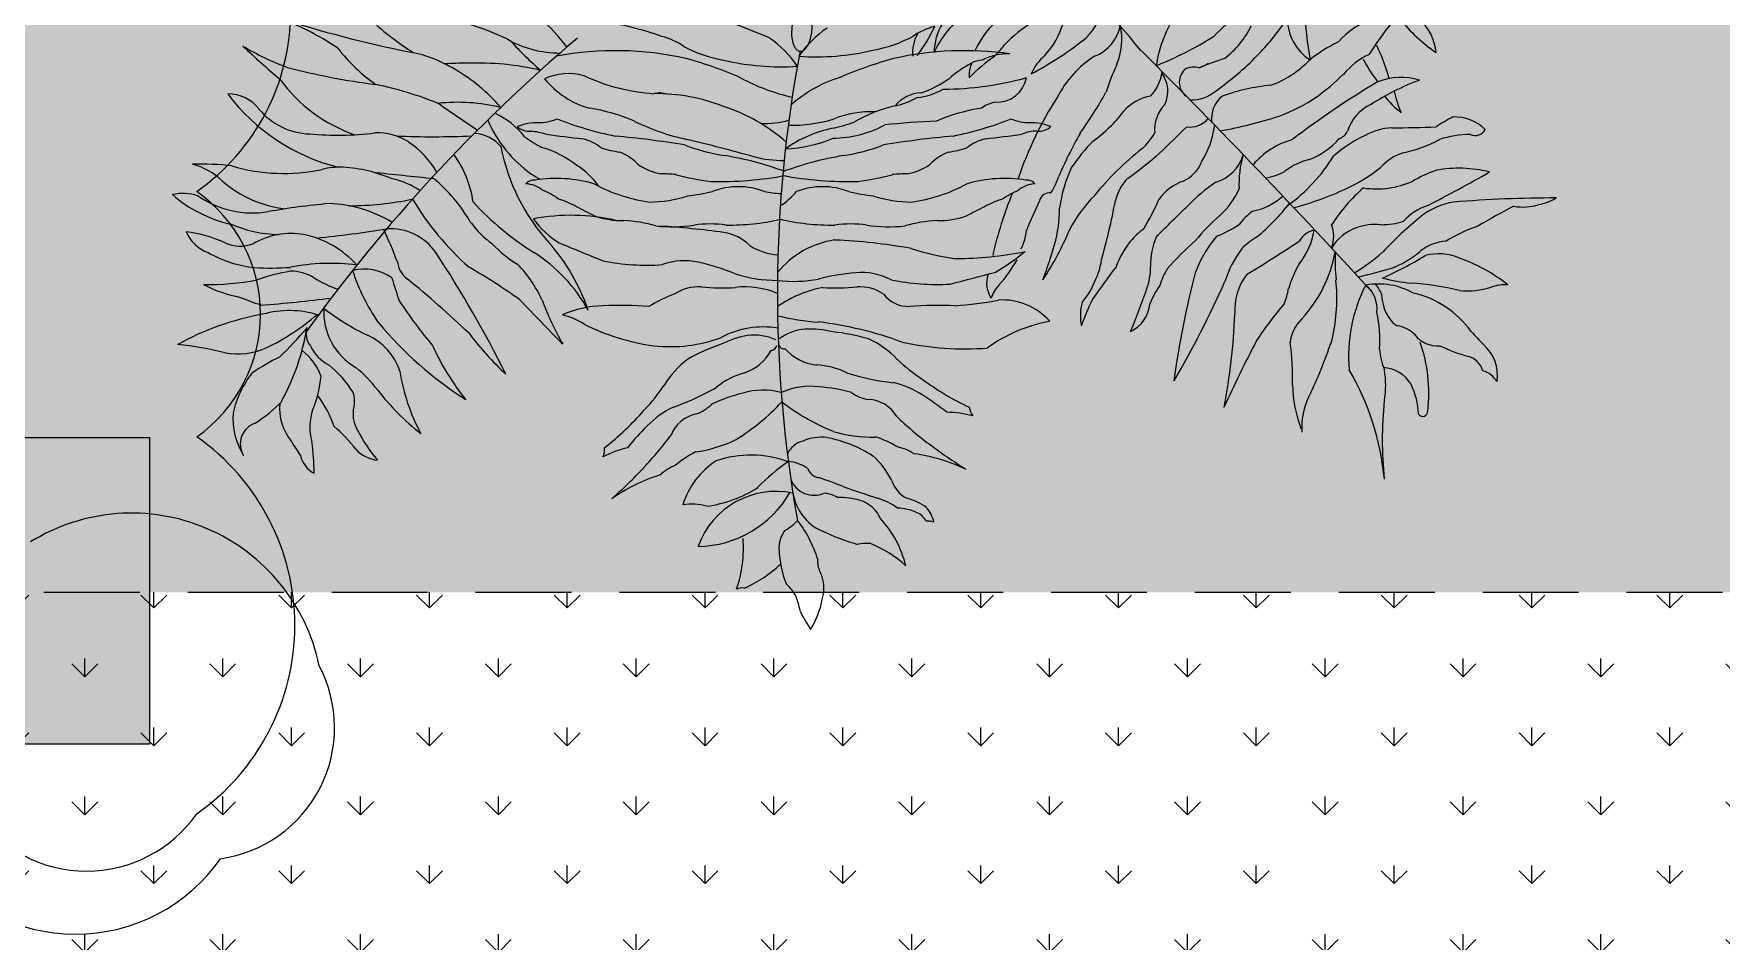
# Model space of a CAD drawing. Header units: millimetres. Extents: x -9564 to 494436, y -140371 to 4257.
# Drawn here: x 13633 to 15833, y -18206 to -17024 of the extents above; entities that cross this region are included whole.
import ezdxf

# ---------------------------------------------------------------- set-up
doc = ezdxf.new("R2010")
doc.units = ezdxf.units.MM
doc.header["$MEASUREMENT"] = 0
doc.linetypes.add('HIDDEN2', pattern=[0.1875, 0.125, -0.0625])
for name, color, linetype, lineweight in [('8', 8, 'Continuous', 5), ('AS', 8, 'HIDDEN2', 5), ('HATCH', 8, 'Continuous', 13)]:
    doc.layers.add(name, color=color, linetype=linetype, lineweight=lineweight)

# ---------------------------------------------------------------- blocks, each defined once
blk = doc.blocks.new('TREE03')
at = {"layer": 'HATCH'}
blk.add_lwpolyline([(-3.69, -12.05, 0.049118), (-3.68, -12.68, 0.06291), (-3.57, -13.16, 0.103199), (-3.33, -13.54, 0.179861), (-3.09, -13.65, 0.179861), (-2.83, -13.58, 0.103199), (-2.53, -13.24, 0.06291), (-2.34, -12.79, 0.049118), (-2.22, -12.18, 0.049118), (-2.23, -11.55, 0.06291), (-2.35, -11.08, 0.103199), (-2.59, -10.7, 0.179861), (-2.83, -10.58, 0.179861), (-3.09, -10.66, 0.103199), (-3.39, -10.99, 0.06291), (-3.58, -11.44, 0.049118)], format="xyb", close=True, dxfattribs=at)
for centre, radius, start, end in [((-26.4, -53.01), 62.17, 39.3141, 49.2285), ((66.67, -8.64), 33.19, 177.0845, 189.8003), ((-32.03, -22.31), 14.98, 36.5835, 59.1538), ((-20.21, -46.77), 37.2, 66.3874, 77.572), ((13.26, -16.81), 7.29, 125.9576, 155.0938), ((14.85, -9.69), 4.12, 308.5151, 349.6135), ((32.86, -16.37), 10.22, 146.9344, 170.582), ((38.86, -24.26), 16.68, 127.115, 135.4984), ((-14.35, 71.73), 87.12, 252.0892, 258.735), ((-47.89, -30.02), 20.03, 55.9252, 70.3107), ((-21.21, 2.31), 18.9, 226.544, 238.2129), ((-32.09, -28.51), 17.53, 62.9356, 82.1524), ((-21.9, -37.76), 26.67, 70.8126, 80.4264), ((3.27, -18.36), 7.76, 124.4765, 145.9888), ((8.02, -16.93), 5.25, 104.4694, 123.8189), ((-3.99, -6.82), 11.82, 322.8293, 334.7974), ((10.81, -13.8), 4.16, 148.5687, 179.1405), ((15.31, -16.14), 6.22, 128.0452, 155.6367), ((18.48, -19.44), 9.17, 120.1893, 137.2275), ((10.45, -9.99), 5.81, 316.8975, 343.6094), ((17.19, -11.18), 3.05, 291.5142, 349.2382), ((15.51, -12.77), 4.78, 337.1212, 12.2727), ((23.74, -8.94), 6.6, 307.3648, 334.3435), ((17.06, -1.23), 18.25, 315.7494, 325.668), ((35.93, -11.24), 3.62, 179.2559, 237.1034), ((40.41, -16.86), 5.86, 109.571, 138.4688), ((57.07, -25.41), 22.06, 141.3407, 148.4687), ((49.06, -4.79), 10.74, 217.3679, 236.411), ((39.3, -14.13), 3.84, 5.9471, 46.1141), ((-33.94, 2.65), 18.6, 238.8833, 249.9397), ((32.15, 68.29), 111.29, 227.136, 228.9875), ((57.8, -103.59), 119.16, 130.288, 144.3497), ((-26.02, -5.04), 13.56, 218.2393, 234.4179), ((-20.53, -5.97), 7.81, 240.6092, 270.1556), ((-3.15, 6.33), 28.45, 222.5393, 228.6735), ((-14.44, -17.66), 5.25, 56.1811, 75.5306), ((-6.94, -4.74), 9.71, 241.86, 259.9554), ((-9.7, -19.09), 7.76, 34.0112, 55.5235), ((0.52, -4.01), 9.71, 280.0446, 298.14), ((7.84, -13.74), 2.75, 150.9438, 185.676), ((6.84, -9.56), 6.12, 313.3134, 323.3393), ((1.97, 7.07), 25.25, 297.6705, 307.71), ((13.72, 8.27), 24.69, 291.5174, 302.4193), ((41.7, -24.26), 12.64, 116.6949, 128.4543), ((24.61, -19.87), 15.68, 15.7814, 25.04), ((-33.43, -23.73), 10.23, 58.8547, 78.3707), ((-27.3, -36.3), 21.78, 89.9271, 94.1246), ((-26.47, -34.27), 19.76, 76.7041, 92.3233), ((-16.47, -36.83), 23.22, 77.2644, 100.69), ((-18.22, -39.98), 26.69, 66.1149, 75.0918), ((-4.46, 3.4), 18.18, 256.7245, 273.7666), ((89.93, -31.19), 94.66, 169.3075, 190.0663), ((-1.97, 4.12), 18.18, 266.2334, 283.2755), ((10.58, -39.98), 26.69, 104.9082, 113.8851), ((8.83, -36.83), 23.22, 81.7851, 102.7356), ((13.6, -22.37), 8.92, 118.2992, 130.8819), ((11.15, -15.38), 1.96, 155.5546, 185.5195), ((19.6, -25.97), 14.7, 125.6264, 134.9981), ((10.27, -16.21), 1.92, 93.8138, 118.075), ((11.97, -17.78), 3.94, 87.4554, 117.6006), ((17.01, -16.74), 3.61, 129.8037, 156.4529), ((22.47, -20.53), 7.73, 122.5986, 152.9559), ((36.21, -22.12), 17.93, 155.3217, 162.1747), ((-373.26, -408.59), 558.57, 42.5112, 44.9996), ((35.79, -39.18), 26.26, 107.8556, 112.1081), ((25.49, -13.18), 1.72, 284.0353, 309.0917), ((14.65, 1.17), 21.65, 305.2066, 315.6418), ((28.67, -9.33), 7.22, 289.7992, 315.8008), ((40.53, -18.74), 5.36, 114.9443, 140.5504), ((47.72, -9.12), 11.13, 207.3006, 217.3966), ((-31.72, -9.01), 11.33, 216.0833, 250.9087), ((-27.47, 34.15), 50.63, 255.2939, 262.6895), ((-34.92, -26.46), 13.34, 40.8511, 59.4472), ((-19.89, -19.51), 4.23, 74.9288, 114.4423), ((-16.64, -11.58), 6.45, 219.1329, 254.2309), ((-12.68, -2.19), 14.58, 245.1923, 265.9965), ((-0.33, -2.48), 14.89, 241.5735, 257.0747), ((2.54, -24.51), 9.36, 107.217, 132.1751), ((2.89, -8.67), 8.49, 289.3689, 304.9902), ((7.32, 6), 22.4, 270, 285.67), ((11.25, -15.21), 2.14, 265.6677, 350.2718), ((20.04, -14.69), 3.22, 316.5858, 351.8573), ((21.4, -16.56), 2.23, 334.4866, 35.5817), ((25.7, -15.91), 1.24, 126.2498, 233.6182), ((25.54, -16.63), 1.82, 78.2987, 108.4338), ((71.93, -71.46), 64.67, 120.7433, 127.3601), ((23.1, -1.55), 19.14, 306.3542, 313.9589), ((48.23, -32.79), 18.17, 110.3536, 122.7774), ((40.57, -20.06), 4.51, 72.7087, 112.0615), ((-44.63, -19.58), 2.83, 37.4932, 90.6152), ((-33.04, -7.95), 14.58, 217.1545, 255.7206), ((-39.67, -43.46), 27.99, 68.3986, 78.129), ((-13.58, -30.24), 13.51, 68.5491, 90.4696), ((-13.46, -19.24), 2.57, 76.6215, 87.7095), ((5.81, -19.24), 2.57, 92.2905, 140.8366), ((2.19, -10.9), 6.92, 283.6261, 297.9159), ((4.88, -12.11), 4.94, 276.3398, 299.5138), ((37.71, -31.28), 26.32, 147.1819, 161.4277), ((-6.24, -2.74), 28.93, 324.2929, 331.3123), ((22.97, -20.24), 3.38, 100.1249, 138.5916), ((25.3, -14.36), 2.83, 268.7789, 310.3627), ((28.84, -18.51), 2.03, 127.8044, 188.7496), ((32.55, -30.8), 14.75, 95.613, 109.6542), ((26.7, -5.19), 14.1, 290.8339, 303.3111), ((43.7, -13.76), 5.34, 215.7551, 234.2475), ((46.66, -15.28), 6.7, 190.8632, 204.7761), ((-38.54, -14.64), 5.02, 219.9513, 267.948), ((-27.95, -30.45), 13.09, 76.2283, 96.2093), ((57.89, 107.12), 152.07, 234.9889, 236.29), ((-27.72, -23.53), 5.91, 38.1197, 65.4311), ((-20.28, -30.5), 12.85, 66.3093, 81.5455), ((-12.49, -29.75), 12.68, 48.5462, 72.3303), ((1.99, -24.97), 6.92, 86.847, 111.959), ((5.96, -27.32), 9.93, 102.4445, 120.7825), ((11.98, -30.5), 12.85, 98.4545, 113.6907), ((11.62, -19.88), 2.59, 101.7675, 126.1546), ((11.91, -11.48), 10.74, 305.8363, 322.5952), ((25.38, -19.37), 2.71, 136.722, 184.3986), ((22.66, 8.82), 28.65, 279.596, 288.4353), ((39.68, -20.36), 3.12, 114.4444, 163.1849), ((-36.67, 3.05), 22.8, 264.8392, 276.7932), ((-33.73, -23.61), 4.03, 56.6663, 93.4), ((-17.05, -14.83), 9.53, 203.699, 234.3521), ((-22.19, -22.72), 3.87, 88.3635, 111.8845), ((-22.74, -18.12), 1.34, 228.3683, 274.764), ((-23.21, -25.23), 5.8, 73.0922, 84.2893), ((-22.04, -15.69), 3.15, 269.3087, 294.2263), ((-11.26, 5.76), 26.11, 248.7127, 258.3807), ((-7.47, -2.75), 17.73, 244.4197, 257.4822), ((-5.57, -13.06), 5.84, 266.3068, 286.6953), ((1.13, -28.17), 9.11, 101.4534, 125.439), ((-3.66, -9), 10.03, 268.3874, 287.7969), ((-4.21, -3.94), 15.7, 282.9938, 288.895), ((-0.66, -12.23), 7.73, 269.8639, 298.6089), ((9.47, -80.59), 61.92, 92.4539, 95.9563), ((2.78, 5.76), 26.11, 281.6193, 291.2873), ((13.55, -15.69), 3.15, 245.7737, 270.6913), ((14.04, -21.83), 2.37, 87.5106, 115.1078), ((13.7, -22.72), 3.87, 68.1155, 91.6365), ((14.25, -18.12), 1.34, 265.236, 311.6317), ((18.22, -16.99), 5.16, 313.5318, 329.889), ((-35.2, 41.03), 85.12, 313.1818, 315.0006), ((25.21, -17.38), 1.78, 262.8215, 319.434), ((20.49, -18.16), 6.61, 327.6809, 352.4357), ((35.59, -18.85), 1.26, 293.0297, 330.9459), ((40.14, -23.76), 4.55, 92.9218, 118.4961), ((39.91, 65.99), 85.2, 270, 272.1619), ((51.37, -31.52), 14.87, 118.2379, 123.6906), ((44.4, -21.77), 3.35, 46.7307, 91.1935), ((45.95, -18.92), 0.851, 245.9247, 330.9459), ((-29.75, 42.4), 62.26, 267.5572, 272.607), ((-35.14, -25.67), 6.52, 29.6033, 56.3015), ((-26.94, -22.45), 2.84, 41.5132, 86.0626), ((-10.73, -17.88), 14.34, 190.8002, 222.3696), ((-15.96, -9.65), 12.46, 235.2212, 241.888), ((-23.83, -27.59), 7.23, 51.2354, 73.9853), ((-12.25, 43.72), 64.07, 261.6749, 264.076), ((-19.69, -23.34), 3.43, 50.9083, 75.9647), ((-14.96, -12.35), 8.71, 252.8983, 261.9679), ((-23.33, -93.66), 74.16, 80.8039, 84.7358), ((-6.68, -8.26), 13.1, 248.5379, 261.8704), ((-49.25, -176.22), 160.71, 74.5517, 76.3434), ((-4.5, -10.98), 9.76, 272.1535, 293.0838), ((-1.81, -8.26), 13.1, 278.1296, 291.4621), ((14.84, -93.66), 74.16, 95.2642, 99.1961), ((6.47, -12.35), 8.71, 278.0321, 287.1017), ((11.2, -23.34), 3.43, 104.0353, 129.0917), ((3.76, 43.72), 64.07, 275.924, 278.3251), ((42.51, -33.99), 29.06, 150.36, 157.3139), ((26.9, -28.89), 12.31, 135.0006, 146.4276), ((35.24, -37.89), 21.82, 128.1169, 140.8701), ((34.23, -25.63), 5.77, 105.4607, 139.8391), ((31.96, -16.39), 5.48, 290.7421, 318.8146), ((42.31, -28.88), 10.1, 115.496, 131.1865), ((38.95, -12.07), 9.13, 281.04, 298.9269), ((45.82, -28.09), 8.4, 91.4321, 106.9903), ((-46.65, -42.54), 20.69, 83.6435, 91.5972), ((-48.34, -26.39), 4.66, 45.0808, 76.1953), ((-40.55, -8.95), 13.58, 253.7191, 281.7059), ((-34.59, -25.73), 7.84, 8.2224, 35.7685), ((-22.39, -26.81), 5.76, 35.5291, 57.5263), ((-17.63, -24.62), 3.92, 43.986, 68.3718), ((-12.41, -18.38), 4.26, 235.7149, 259.3289), ((-12.54, -45.07), 24.17, 69.7307, 80.4544), ((-4.37, -13.58), 8, 255.006, 270.9386), ((4.05, -45.07), 24.17, 99.5456, 110.2693), ((3.92, -18.38), 4.26, 280.6711, 304.2851), ((9.14, -24.62), 3.92, 111.6282, 136.014), ((5.28, -0.9), 26.86, 305.1572, 311.4242), ((23.57, -20.63), 2.73, 295.5604, 336.9868), ((26.35, -20.4), 2.86, 285.4523, 344.4905), ((35.97, -23.24), 7.17, 163.1399, 183.1835), ((34.93, -25.9), 4.5, 103.2408, 128.2988), ((25.04, -14.76), 12.46, 306.0825, 328.4434), ((41.91, -24.6), 3.77, 108.8535, 138.4466), ((-39.53, -16.77), 8.38, 228.8719, 263.4236), ((-36.44, -27.65), 5.58, 88.1828, 104.1238), ((-36.86, -32.42), 10.36, 66.458, 86.7042), ((5.78, 332.59), 357.25, 263.582, 264.3021), ((-33.91, -28.53), 5.74, 55.8502, 78.0496), ((-37.34, -32.03), 11.91, 29.6974, 50.7193), ((-22.44, -23.68), 0.679, 80.5383, 144.6987), ((-23.08, -25.26), 1.98, 50.783, 87.5106), ((-30.11, -35.57), 15, 57.1964, 59.9962), ((-20.81, -32.79), 9.9, 73.792, 98.7779), ((-12.27, -12.54), 12.2, 241.7335, 261.8704), ((-13.2, -33.69), 11.13, 84.2756, 90), ((-6.98, -3.6), 19.69, 254.9826, 262.399), ((-9.04, 4.04), 27.16, 268.8427, 280.3869), ((0.55, 4.04), 27.16, 259.6131, 271.1573), ((-1.5, -3.6), 19.69, 277.601, 285.0174), ((4.71, -33.69), 11.13, 90, 95.7244), ((3.26, -12.54), 12.2, 278.1296, 298.2665), ((11.8, -32.79), 9.9, 81.2221, 106.208), ((14.06, -25.26), 1.98, 92.4894, 129.217), ((13.42, -23.68), 0.679, 35.3013, 99.4617), ((10.03, -20.8), 6, 328.3616, 340.7088), ((25.96, -26.44), 10.29, 154.9056, 172.1358), ((22.95, -25.15), 3.18, 133.8314, 168.0603), ((25.9, -26.45), 3.55, 109.0651, 145.3054), ((34.87, -34.33), 13.6, 124.7784, 135.8509), ((30.02, -18.57), 4.35, 279.4992, 299.2493), ((30.83, -11.42), 13.5, 295.1541, 307.7104), ((38.79, -17.09), 6.56, 261.7404, 293.7035), ((45.81, -30.32), 8.45, 108.5462, 121.2642), ((-2.09, 63.03), 98.55, 296.9105, 299.8765), ((44.78, -31.42), 9.27, 76.1151, 100.305), ((-47.9, -27.34), 3.36, 71.7873, 103.1425), ((-43.23, -18.09), 8.08, 227.6735, 244.3825), ((-42.86, -18.45), 6.95, 234.9694, 279.6806), ((-36.03, -0.77), 24.11, 270.3988, 281.4667), ((-13.03, -13.41), 21.27, 211.1037, 228.5019), ((-23.02, -27.29), 3.75, 50.5985, 71.4838), ((-22.33, -30.13), 5.99, 59.8943, 73.5516), ((-14.45, -13.3), 11.33, 272.2848, 286.2592), ((-12.92, -9.96), 14.3, 276.573, 284.0353), ((-7.56, -28.73), 5.24, 68.9089, 111.0911), ((-4.45, -18.59), 5.39, 256.836, 269.9102), ((-7.6, -20.26), 5.56, 303.6142, 319.9751), ((-1.45, -28.73), 5.24, 68.9089, 111.0911), ((3.9, -9.96), 14.3, 255.9647, 263.427), ((5.44, -13.3), 11.33, 253.7408, 267.7152), ((13.32, -30.13), 5.99, 106.4484, 120.1057), ((37.5, -34.38), 27.23, 157.4966, 167.5171), ((16.38, -31.59), 8.63, 114.4425, 123.4752), ((64.53, -47.69), 55.32, 155.2234, 157.6693), ((15.04, -24.7), 0.758, 82.4059, 164.9708), ((25.13, -31.02), 9.69, 134.6648, 152.9499), ((-40.24, -12.83), 61.19, 344.7625, 349.0196), ((-10.62, -8.49), 37.2, 330.9459, 334.6228), ((23.63, -21.39), 5.65, 312.0858, 336.5018), ((28.85, -20.7), 4.67, 281.4319, 312.0317), ((26.98, -2.98), 22.78, 284.7427, 294.9052), ((46.55, -33.43), 13.15, 131.4818, 146.8892), ((51.74, -113.57), 89.26, 89.9312, 94.7245), ((49.85, -20.98), 3.88, 280.7454, 300.9642), ((-42.66, -17.72), 8.67, 242.0363, 258.0883), ((-33.25, -72.18), 47.63, 94.8959, 100.2071), ((-37.61, -34.11), 9.4, 58.5752, 88.1715), ((-10.95, -9.95), 21.61, 222.6891, 237.9629), ((-19.72, -40.05), 14.48, 76.9882, 100.8658), ((-39.31, -66.58), 46.17, 62.5125, 64.3605), ((-16.04, -20.07), 5.88, 250.5612, 271.4948), ((7.03, -20.07), 5.88, 268.5052, 289.4388), ((30.29, -66.58), 46.17, 115.6395, 117.4875), ((5.8, -25.04), 9.97, 344.47, 0), ((-60.19, 60.44), 120.62, 313.4728, 315.0006), ((35.59, -35.25), 12.66, 130.2369, 141.7063), ((32.93, -29.4), 5.19, 127.4059, 142.5952), ((19.6, -14.53), 16.41, 309.686, 321.7013), ((59.04, -46.64), 27.02, 129.0183, 137.1217), ((43.77, -28.73), 4.07, 107.9282, 137.891), ((45.3, -29.92), 5.39, 99.6994, 127.4059), ((67.57, -61.68), 41.3, 117.096, 121.2402), ((49.41, -20.95), 4.02, 260.7005, 286.9278), ((-48.85, -36.14), 9.45, 64.9167, 82.9203), ((-45.1, -25.62), 2.83, 203.8079, 249.8723), ((-40.84, -18.13), 8.83, 245.8901, 269.009), ((-40.08, -32.21), 5.32, 79.694, 120.9605), ((-48.34, 69.97), 97.72, 275.9514, 278.9639), ((-78.74, -47.18), 49.86, 21.4853, 24.387), ((-32.86, -30.61), 4.06, 35.2844, 93.5581), ((-21.12, -21.74), 7.32, 216.796, 233.8656), ((-17.17, -22.03), 6.51, 215.7092, 238.5004), ((-16.38, -36.11), 10.17, 73.8691, 87.2075), ((-12.4, -14.77), 11.63, 264.2898, 278.0016), ((-17, -87.09), 60.85, 82.0923, 86.5148), ((-9.61, -35.02), 8.82, 82.4059, 97.5941), ((-9.1, -30.15), 3.36, 45.3671, 81.9023), ((-8.23, -9.78), 16.5, 269.256, 282.7959), ((-0.78, -9.78), 16.5, 256.6906, 270.744), ((0.6, -35.02), 8.82, 82.4059, 97.5941), ((3.38, -14.77), 11.63, 261.9984, 275.7102), ((7.37, -36.11), 10.17, 92.7925, 106.1309), ((9.13, -26.17), 4.27, 334.5329, 353.2888), ((-4.53, -17.73), 22.83, 326.7461, 337.1098), ((24.92, -30.75), 5.18, 125.7778, 140.5281), ((23.2, -17.43), 10.45, 292.3444, 302.4717), ((34.56, -28.18), 1.56, 99.2554, 152.5266), ((29.12, -25.83), 5.21, 321.1707, 350.9799), ((33.23, -27.08), 2.45, 339.3986, 19.9402), ((38.48, -29.73), 3.45, 110.0956, 148.844), ((38.67, -29.88), 3.65, 83.0469, 112.1427), ((39.17, -21.17), 5.08, 269.4267, 288.0856), ((49.5, -36.42), 10.6, 108.4353, 122.2579), ((-43.76, -25.15), 2.66, 245.7984, 290.7388), ((-40.57, -33.91), 7.09, 41.7617, 78.2411), ((-19.44, -22.02), 8.23, 223.153, 239.5631), ((-32.29, -37.19), 14.6, 18.8925, 41.3411), ((151.74, 388.41), 450.26, 247.4992, 247.937), ((-4.29, -23.84), 4.63, 237.9932, 265.0341), ((0.4, -33.87), 6.58, 98.568, 141.0483), ((-1.95, -65.04), 37.7, 79.4038, 87.9177), ((10.85, -9.58), 19.32, 252.3156, 262.2297), ((-14.31, -19.21), 30.9, 339.0759, 344.0549), ((25.81, -31.43), 6.3, 140.9061, 160.0173), ((27.64, -29.17), 5.26, 156.8018, 181.1915), ((42.66, -46.47), 25.56, 131.7301, 138.271), ((33.76, -32.74), 8.67, 139.3993, 159.0763), ((35.41, -32.79), 8, 143.2936, 162.4079), ((32.93, -31.95), 5.57, 120.7505, 135.0006), ((-53.54, 104.89), 158.22, 301.5934, 303.2322), ((37.45, -22.88), 6.97, 293.2908, 310.3651), ((44.05, -30.77), 3.32, 93.4683, 128.855), ((-41.82, -20.84), 8.57, 240.262, 263.9323), ((-41.5, -10.27), 19.13, 266.3297, 274.1709), ((-37.23, -43.55), 14.49, 82.24, 101.463), ((-30.63, -28.79), 1.71, 184.2993, 234.3687), ((-104.29, -77.22), 89.35, 26.6759, 33.2222), ((-52.22, -72.48), 49.91, 54.7868, 59.8009), ((-30.21, -35.54), 9.21, 24.5531, 44.1983), ((-28.66, -38.1), 11.64, 28.9713, 57.5779), ((-14.2, -12.3), 16.89, 259.1209, 273.7933), ((-11.49, -33.51), 4.64, 77.3464, 110.0139), ((-14.31, -45.96), 17.41, 68.2019, 77.271), ((7.95, -1.04), 27.68, 270.5967, 281.0539), ((1.63, -14), 18.35, 301.2507, 309.2842), ((3.63, -23.79), 10.34, 318.2403, 331.0359), ((49.86, -52.85), 38.12, 141.8064, 146.3104), ((13.41, -27.94), 5.48, 335.005, 349.6953), ((17.45, -29.28), 4.93, 340.2708, 0), ((40.49, -33.35), 8.46, 149.8424, 163.3011), ((26.14, -26.44), 9.82, 317.2841, 349.4913), ((47.9, -28.96), 12.12, 176.564, 186.1154), ((28.62, -15.92), 16.27, 301.7955, 310.7164), ((32.19, -5.23), 25.36, 281.9901, 288.4353), ((26.91, -3.11), 29.7, 294.5201, 301.2754), ((43.3, -32.31), 3.94, 67.3652, 104.2648), ((40.68, -40.33), 12.36, 51.7629, 70.463), ((-46.19, -10.84), 19.76, 269.3366, 280.6899), ((-42.22, -22.68), 8.96, 242.0786, 259.3733), ((-37.69, -43.92), 14.49, 99.6314, 109.4822), ((-40.06, -32.75), 3.12, 57.758, 90.9997), ((-34.57, -24.28), 6.97, 236.7851, 252.6825), ((-34.75, -32.92), 3.45, 54.4179, 104.0568), ((-21.87, -25.14), 14.42, 197.9368, 214.6935), ((1347.18, 408.43), 1447.93, 197.6305, 197.69963), ((-79.19, -88.82), 75.5, 46.4081, 50.9554), ((-4.71, -20.2), 10.1, 251.9142, 269.9355), ((-3.58, -20.27), 10.1, 263.5003, 280.458), ((2.51, -47.08), 17.41, 95.1012, 104.1704), ((1.37, -34.36), 4.64, 62.3584, 95.0258), ((6.87, -13.7), 16.89, 258.5789, 273.2513), ((-104.42, 405.48), 450.26, 284.4353, 284.8731), ((12.6, -30.46), 2.13, 164.358, 211.9018), ((13.4, -28.41), 5.31, 319.0224, 339.6772), ((27.51, -31.95), 4.64, 147.5293, 164.016), ((89.86, -46.52), 66.39, 165.2773, 172.2715), ((-37.35, -1.54), 71.23, 329.5971, 336.124), ((32.71, -32.44), 4.22, 142.7657, 184.0602), ((22.46, -31.62), 13.45, 347.6377, 5.8214), ((47.91, -35.76), 11.15, 152.6223, 185.364), ((38.93, -35.76), 5.2, 60.5933, 100.1185), ((36.56, -32.37), 2.27, 353.8846, 50.0952), ((36.82, -32.27), 2.54, 22.5723, 42.2991), ((42.49, -17.76), 12.79, 255.2983, 264.6854), ((40.15, -49.52), 19.06, 75.8217, 86.5372), ((48.21, -33.93), 3.32, 87.8789, 109.183), ((-30.83, 1.36), 35.34, 248.3371, 251.1416), ((-48.85, 59.51), 91.84, 274.1218, 277.3308), ((-2.03, -11.77), 36.21, 213.5418, 220.0329), ((170.78, 153.49), 268.37, 223.636, 224.592), ((-1.71, -24.22), 21.47, 200.4349, 209.8842), ((-8.76, -40.7), 10.02, 109.9044, 121.9719), ((-10.43, -33.95), 3.19, 87.2078, 123.0349), ((-8.74, -17.15), 13.7, 263.5773, 274.0849), ((-7.09, -36.81), 6.04, 66.9515, 96.4082), ((0.19, -39.27), 8.61, 100.9089, 124.7638), ((-0.47, -17.15), 13.7, 265.9151, 276.4227), ((1.22, -33.95), 3.19, 56.9651, 92.7922), ((4.79, -29.93), 2.26, 216.3319, 271.7918), ((6.42, -6.59), 25.61, 273.9445, 280.9959), ((13.12, -32.36), 2.45, 136.5081, 161.5654), ((11.62, -36.3), 4.58, 41.47, 93.8561), ((51.61, -46.85), 36.74, 155.6597, 158.8391), ((-31.6, -12.28), 56.85, 337.5247, 340.8315), ((28.94, -34.76), 7.17, 145.3054, 157.4747), ((28.67, -30.47), 3.74, 335.7727, 353.1797), ((42.34, -31.24), 3.18, 180.9882, 222.1753), ((39.92, -38.09), 7.04, 35.3978, 77.221), ((45.32, -24.73), 6.33, 265.4609, 286.5574), ((-38.51, -52.66), 20.23, 100.2804, 118.9212), ((-40.19, -39.64), 7.15, 72.6645, 105.7131), ((-48.94, -20.43), 16.38, 295.5676, 311.1196), ((-27.18, -18.98), 16.97, 231.7642, 244.4115), ((-33, -32.57), 4.69, 176.8423, 239.9239), ((-17.22, -39.76), 7.62, 91.2705, 114.2111), ((-21.55, -37.85), 5.18, 57.6491, 76.6068), ((-16.21, -63.27), 31.15, 86.0555, 92.182), ((-0.7, -16.82), 16.54, 255.9602, 266.3677), ((7, -63.27), 31.15, 87.818, 93.9445), ((20.95, -32.87), 3.67, 164.5781, 191.3311), ((19.93, -31.83), 2.39, 294.4867, 355.7637), ((-14.86, -31.15), 43.39, 348.8603, 357.8984), ((53.13, -49.88), 27.62, 139.6686, 146.5927), ((30.25, -34.54), 8.78, 355.1356, 12.6653), ((-65.09, -11.31), 34.48, 314.571, 319.4277), ((-55.62, -30.97), 16.94, 331.3966, 350.6194), ((-37.52, -34.16), 1.45, 162.6656, 218.4282), ((-36.21, -38.17), 4.24, 17.5488, 66.3735), ((-12.72, -15.95), 27.27, 219.6211, 237.5127), ((-8.99, -20.46), 22.72, 217.0259, 227.1277), ((-11.34, -18.44), 16.78, 243.7023, 261.8632), ((-5.73, -41), 6.8, 99.8647, 116.9476), ((-5.75, -40.16), 6.48, 80.6295, 118.1411), ((-6.45, -38.17), 3.9, 65.5181, 96.6535), ((-2.31, -37.71), 3.9, 96.0262, 127.1616), ((-2.39, -40.63), 6.8, 75.7322, 92.815), ((-4.92, -59.82), 26.69, 69.7111, 83.176), ((-1.93, -47), 13.02, 72.9485, 84.6196), ((17.05, -44.2), 11.11, 100.4097, 126.0268), ((35.29, -35.13), 2.8, 133.6034, 173.2674), ((40.87, -32.5), 1.24, 224.5538, 242.1257), ((39.92, -35.92), 2.36, 44.9908, 80.8462), ((43.2, -33.01), 2.04, 217.6826, 275.1298), ((62.2, -19.43), 22.04, 221.4231, 224.8806), ((-50.93, -59.84), 25.03, 75.928, 83.966), ((-43.92, -30.54), 5.1, 259.5934, 293.7534), ((-41.57, -38.57), 3.92, 19.3887, 53.9607), ((-35.94, -33.76), 3.01, 205.7105, 243.4491), ((-13.33, -27.65), 18.03, 204.3107, 218.8605), ((-12.5, -24.43), 10.68, 263.4803, 290.2829), ((-4.78, -47.32), 13.02, 108.0601, 119.7312), ((-8.3, -33.65), 3.57, 289.2699, 330.9706), ((-5.25, -34.88), 0.506, 276.9702, 344.2609), ((-4.21, -34.77), 0.506, 208.4188, 275.7095), ((-1.49, -32.9), 3.57, 221.7091, 263.4098), ((-0.67, -40.39), 6.37, 43.0906, 66.3745), ((8.9, -13.47), 21.8, 257.9055, 274.2582), ((113.2, -78.2), 93.83, 152.3631, 155.6593), ((15.29, -37.36), 17.41, 358.2618, 8.471), ((1.63, -23.2), 35.8, 334.7993, 341.5986), ((45.3, -34.57), 6.34, 186.4353, 200.5557), ((31.38, -38.48), 11.21, 353.3676, 19.1591), ((48.87, -23.63), 12.66, 244.3284, 254.5087), ((44.59, -37.21), 2.99, 351.5996, 48.3659), ((-34.26, -49.66), 15.3, 115.6705, 124.2309), ((-42.88, -43.13), 8.71, 32.9553, 50.0764), ((-40.72, -43.37), 8.62, 36.2302, 51.4697), ((-7.46, -41.15), 6.37, 126.3052, 149.5891), ((-2.08, -41.67), 5.23, 62.9087, 88.029), ((12.42, -27.33), 12.12, 225.9147, 236.776), ((39.13, -39.16), 2.54, 31.4182, 86.3015), ((45.06, -37.29), 1.52, 16.2599, 73.739), ((-37.4, -41.41), 7.02, 141.2191, 167.9072), ((-46.72, -36.32), 8.9, 337.7677, 353.8741), ((-17.72, -34.53), 14.64, 189.2734, 208.082), ((-23.1, -31.27), 12.12, 315.9037, 326.7651), ((-5.8, -42.08), 5.23, 104.6507, 129.771), ((-2.36, -43.02), 5.03, 82.4584, 114.5915), ((5.76, -19.59), 18.26, 252.5971, 263.4549), ((2.27, -43.99), 6.43, 56.3148, 77.2957), ((17.98, -20.93), 20.55, 233.5887, 244.745), ((42.94, -37.56), 10.26, 181.8778, 199.8928), ((20.23, -46.5), 19.21, 5.2359, 30.3163), ((32.79, -37.92), 6.67, 350.3114, 9.6886), ((36.36, -40.23), 5.49, 2.206, 25.8659), ((45.93, -38.7), 1.93, 32.9047, 72.2835), ((-48.72, -31.33), 11.13, 302.9424, 315.8416), ((-37.13, -39.6), 3.76, 174.1084, 219.6916), ((-44.92, -43.67), 8.45, 19.0807, 36.4929), ((-37.63, -39.11), 2.19, 342.4644, 19.1449), ((-19.26, -26.97), 18.39, 217.9257, 231.7974), ((-18.3, -22.26), 18.26, 289.2248, 300.0826), ((-4.86, -48.9), 10.67, 102.9598, 115.8218), ((-15.73, -28.76), 15.34, 301.4527, 317.558), ((-5.77, -43.3), 5.03, 74.9353, 107.0684), ((5.05, -27.03), 15.34, 231.9687, 248.0741), ((-2.34, -48.69), 10.67, 73.7049, 86.567), ((2.32, -36.19), 2.8, 233.6207, 261.1471), ((1.81, -41.4), 2.45, 29.8172, 88.2646), ((-4.96, -55.78), 20.25, 51.7713, 57.8035), ((38.53, -40.97), 5.17, 150.6746, 184.0237), ((67.86, -41.89), 28.65, 174.2895, 185.7105), ((-39.35, -40.37), 4.93, 175.0094, 212.4027), ((-34.55, -40.95), 4.14, 162.2912, 194.8268), ((-33.4, -40.04), 2.16, 172.8131, 212.9531), ((-29.93, -26.25), 20.55, 307.9348, 319.0911), ((-9.53, -45.31), 6.43, 115.3841, 136.3649), ((-10.15, -42.4), 2.45, 101.2622, 159.7096), ((-11.51, -37.34), 2.8, 288.3797, 315.9061), ((21.61, -21.72), 25.56, 226.2506, 233.1755), ((7.43, -48.09), 8.21, 75.6211, 88.9896), ((10.24, -39.45), 1.03, 183.8148, 221.4324), ((42.15, -39.81), 0.365, 213.6896, 6.2774), ((-42.16, -42.18), 1.59, 108.9244, 211.5553), ((-43.77, -49.06), 10.64, 37.6803, 50.0196), ((-25.85, -36.48), 10.49, 206.7818, 220.909), ((0.1, -55.22), 20.25, 134.8763, 140.9084), ((-32.94, -26.26), 25.56, 316.3513, 323.2761), ((2.11, -32.09), 9.59, 253.104, 271.7095), ((0.12, -48.83), 7.51, 59.0409, 72.3579), ((-11.69, -24.58), 33.27, 211.5856, 213.6788), ((-57.69, -44.48), 19.31, 0.519, 7.3563), ((-33.52, -40.89), 2.48, 222.2049, 263.9698), ((-13.67, -50.43), 8.21, 103.6902, 117.0586), ((-18.31, -42.62), 1.03, 331.2473, 8.8649), ((-7.26, -49.44), 7.51, 117.1689, 130.4859), ((-11.99, -33.26), 9.59, 277.8173, 296.4228), ((-2.49, -43.6), 1.67, 103.4872, 155.1185), ((-1.56, -44.84), 3.15, 82.1656, 114.5632), ((-2.67, -50.39), 8.8, 56.452, 79.9525), ((3.15, -46.13), 3.83, 57.3855, 77.3822), ((3.28, -56.07), 13.32, 64.8029, 81.6604), ((28.4, -13.08), 36.54, 232.7702, 237.8493), ((-37.5, -42.6), 1.92, 192.933, 242.5011), ((-41.06, -18.87), 36.54, 311.6775, 316.7565), ((-10.69, -47.28), 3.83, 112.1446, 132.1412), ((-6.01, -48.33), 5.85, 122.7292, 162.9803), ((-6.66, -50.67), 7.68, 69.449, 109.0586), ((4.33, -55.4), 14.53, 124.6687, 136.2364), ((-4.18, -46.3), 2.86, 54.4673, 85.0395), ((-1.56, -43.63), 1.02, 199.6991, 259.0398), ((-1.47, -47.31), 5.62, 26.0323, 49.2731), ((-9.18, -57.11), 13.32, 107.8663, 124.7238), ((-11.23, -37.27), 9.54, 278.3253, 302.1264), ((-2.06, -44.08), 1.83, 202.7383, 292.9553), ((-6.69, -61.02), 17.12, 66.6483, 73.2269), ((35.32, 56.31), 107.54, 250.878, 252.2584), ((5.78, -44.09), 2.33, 198.9737, 241.0973), ((-10.93, -50.3), 3.75, 73.2999, 100.3401), ((-4.84, -51.62), 5.99, 78.0813, 160.5052), ((-10.58, -41.82), 7.8, 270.6741, 330.0478), ((-0.03, -45.2), 3.61, 188.9362, 245.2289), ((-1.43, -47.74), 1.98, 57.557, 87.3979), ((-0.23, -51.64), 5.57, 74.3556, 91.3969), ((0.61, -48.51), 2.33, 22.8392, 73.4155), ((1.05, -50.91), 5.02, 54.2511, 72.6272), ((3.76, -49.93), 3.91, 53.4367, 76.7618), ((-6.21, -45.01), 4.01, 300.0138, 317.1962), ((-10.55, -53.3), 9.17, 17.2691, 37.3996), ((-2.91, -52.86), 7.73, 13.6641, 42.8442), ((3.84, -50.76), 3.92, 67.0717, 87.8752), ((4.72, -48.6), 1.59, 30.8154, 65.8877), ((4.44, -48.33), 2.25, 12.0311, 43.2696), ((6.07, -49.94), 2.16, 74.4786, 89.5985), ((-2.39, -49.77), 2.23, 144.5991, 182.3864), ((6.42, -31.62), 18.64, 244.7223, 253.3479), ((-16.39, -49.77), 9.19, 341.2088, 4.5386), ((3.1, -49.54), 7.72, 182.4125, 201.1283), ((1.83, -52.82), 3.42, 87.3979, 102.8159), ((-1.17, -57.33), 8.54, 47.4948, 68.3022), ((-10.95, -44.08), 9.39, 294.0217, 313.3421), ((-0.31, -50.76), 1.5, 172.8737, 207.1459), ((-3.93, -52.63), 2.57, 350.9161, 27.4119), ((-7.32, -53.43), 0.789, 75.3733, 117.7542), ((-6.82, -55.2), 3.96, 31.4343, 46.7638), ((-7.35, -54.97), 4.32, 8.7477, 25.1132), ((-8.28, -52.07), 6.96, 329.0844, 352.0289), ((5.16, -50.45), 9.1, 205.143, 214.8294)]:
    blk.add_arc(centre, radius, start, end, dxfattribs=at)
blk = doc.blocks.new('*U39')
at = {"layer": 'HATCH', "xscale": 17.94037446682341, "yscale": 17.94037446682341, "zscale": 17.94037446682341}
blk.add_blockref('TREE03', (0, 0), dxfattribs=at)
blk = doc.blocks.new('k4')
at = {"true_color": 0x636466}
h = blk.add_hatch(dxfattribs=at)
h.set_pattern_fill('ANGLE', color=251)
h.set_pattern_definition([(0, (0, 0), (0, 6.985), [5.08, -1.905]), (90, (0, 0), (-6.985, 4e-16), [5.08, -1.905])])
h.paths.add_polyline_path([(210.5582, -20.3924), (210.3582, -20.3924), (210.3582, -20.7924), (210.5582, -20.7924)])
h = blk.add_hatch(color=251, dxfattribs=at)
h.dxf.hatch_style = 1
h.paths.add_polyline_path([(210.5582, -20.5943), (210.3582, -20.5943), (210.3582, -20.7924), (210.5582, -20.7924)])
h.paths.add_polyline_path([(210.5582, -20.3924), (210.3582, -20.3924), (210.3582, -20.5943), (210.5582, -20.5943)])
for p, q in [((210.3582, -20.3924), (210.5582, -20.3924)), ((210.5582, -20.3924), (210.5582, -20.7924)), ((210.5582, -20.7924), (210.3582, -20.7924))]:
    blk.add_line(p, q)
blk.add_lwpolyline([(210.3582, -20.3924), (210.5582, -20.3924), (210.5582, -20.7924), (210.3582, -20.7924)], close=True)
blk = doc.blocks.new('KL1')
blk.add_blockref('k4', (-14.972, 171.6667))
blk = doc.blocks.new('as1')
at = {"layer": 'AS'}
blk.add_line((137.0131, 150.828), (158.5787, 150.828), dxfattribs=at)

msp = doc.modelspace()

# ---------------------------------------------------------------- hatches: boundary and pattern name
at = {"layer": '8', "transparency": 33554687}
h = msp.add_hatch(dxfattribs=at)
h.set_pattern_fill('GRASS', color=256, scale=4.999999)
h.set_pattern_definition([(90, (-205866.4, -168824.07), (-89.802544, 89.802544), [23.812496, -155.792593]), (45, (-205866.4, -168824.07), (-89.802544, 89.802544), [23.812496, -103.18748]), (135, (-205866.4, -168824.07), (-89.802544, -89.802544), [23.812496, -103.18748])])
h.paths.add_polyline_path([(17661.8384, -13801.7047), (13566.8391, -13801.7047), (13566.8391, -17751.7039), (17661.8384, -17751.7039)])
h.paths.add_polyline_path([(17661.8384, -13101.7048), (13566.8391, -13101.7048), (13566.8391, -13801.7047), (17661.8384, -13801.7047)])
h.paths.add_polyline_path([(17661.8384, -12401.7049), (13566.8391, -12401.7049), (13566.8391, -13101.7048), (17661.8384, -13101.7048)])
h.paths.add_polyline_path([(17661.8384, -10601.7053), (13566.8391, -10601.7053), (13566.8391, -12401.7049), (17661.8384, -12401.7049)])
h.paths.add_polyline_path([(17661.8384, -9301.7055), (13566.8391, -9301.7055), (13566.8391, -10601.7053), (17661.8384, -10601.7053)])
h.paths.add_polyline_path([(17661.8384, -7101.7059), (13566.8391, -7101.7059), (13566.8391, -9301.7055), (17661.8384, -9301.7055)])
h.paths.add_polyline_path([(17661.8384, -4501.7064), (13566.8391, -4501.7064), (13566.8391, -7101.7059), (17661.8384, -7101.7059)])
h.paths.add_polyline_path([(17661.8384, -3721.7067), (13566.8391, -3721.7067), (13566.8391, -4501.7064), (17661.8384, -4501.7064)])
h.paths.add_polyline_path([(17661.8384, -2851.7067), (13566.8391, -2851.7067), (13566.8391, -3721.7067), (17661.8384, -3721.7067)])
h.paths.add_polyline_path([(17661.8384, -2251.7069), (13566.8391, -2251.7069), (13566.8391, -2851.7067), (17661.8384, -2851.7067)])
h.paths.add_polyline_path([(17661.8384, -1351.707), (13566.8391, -1351.707), (13566.8391, -2251.7069), (17661.8384, -2251.7069)])
h.paths.add_polyline_path([(17661.8384, 48.2927), (13566.8391, 48.2927), (13566.8391, -1351.707), (17661.8384, -1351.707)])
h.paths.add_polyline_path([(12756.7883, -12816.9723), (14045.7166, -12816.9722), (14045.7166, -12614.4722), (12756.7882, -12614.4723)], flags=9)
h = msp.add_hatch(dxfattribs=at)
h.set_pattern_fill('GRASS', color=256, scale=4.999999)
h.set_pattern_definition([(90, (-203801.84, -131192.86), (-89.802544, 89.802544), [23.812496, -155.79259]), (45, (-203801.84, -131192.86), (-89.802544, 89.802544), [23.812496, -103.18748]), (135, (-203801.84, -131192.86), (-89.802544, -89.802544), [23.812496, -103.18748])])
h.paths.add_polyline_path([(17666.8383, -17751.7039), (14662.5853, -17751.7039, -0.103332369), (14645.8598, -17799.9596, -0.042290331), (14632.0797, -17776.0786, 0.083296006), (14624.0324, -17751.7039), (13566.8391, -17751.7039), (13566.8391, -19851.7035), (16163.301, -19851.7035, 0.414903679), (17666.8383, -18343.1544)])

# ---------------------------------------------------------------- linework, layer by layer
at = {"color": 1}
for points in [[(13558.4893, -18040.3418, 0.52056705), (13845.7396, -18040.3418, 0.52056705), (13845.7396, -17549.0519, 0.52056705), (13845.7396, -17229.4635, 0.52056705), (13845.7396, -16758.9955, 0.52056705), (13845.7396, -16448.3093, 0.52056705), (13845.7396, -15912.8334, 0.52056705), (13845.7396, -15384.751, 0.52056705), (13845.7396, -15043.0987, 0.52056705), (13845.7396, -14659.6525, 0.52056705), (13845.7396, -14198.887, 0.52056705), (13845.7396, -13669.821, 0.52056705), (13845.7396, -13284.1494, 0.52056705), (13845.7396, -12944.7893, 0.52056705), (13845.7396, -12482.8485, 0.52056705), (13845.7396, -11962.5347, 0.52056705), (13845.7396, -11432.035, 0.52056705), (13845.7396, -11099.2516, 0.52056705), (13845.7396, -10701.5185, 0.52056705), (13845.7396, -10331.5508, 0.52056705), (13845.7396, -9814.2294, 0.52056705)], [(13498.6596, -18098.8807, 0.52056705), (13876.7127, -18098.8807, 0.52056705), (14005.3262, -17847.3822, 0.52056705), (13629.263, -17685.9607, 0.52056705)]]:
    msp.add_lwpolyline(points, format="xyb", dxfattribs=at)

# ---------------------------------------------------------------- block references
at = {"xscale": 999.9998119083025, "yscale": 999.9998119083025, "zscale": 999.9998119083025}
for name, p in [('as1', (-139866.4142, -168579.6489)), ('KL1', (-181801.8452, -168824.0698))]:
    msp.add_blockref(name, p, dxfattribs=at)
msp.add_blockref('*U39', (14687.3515, -16801.654))

doc.saveas('drawing.dxf')
